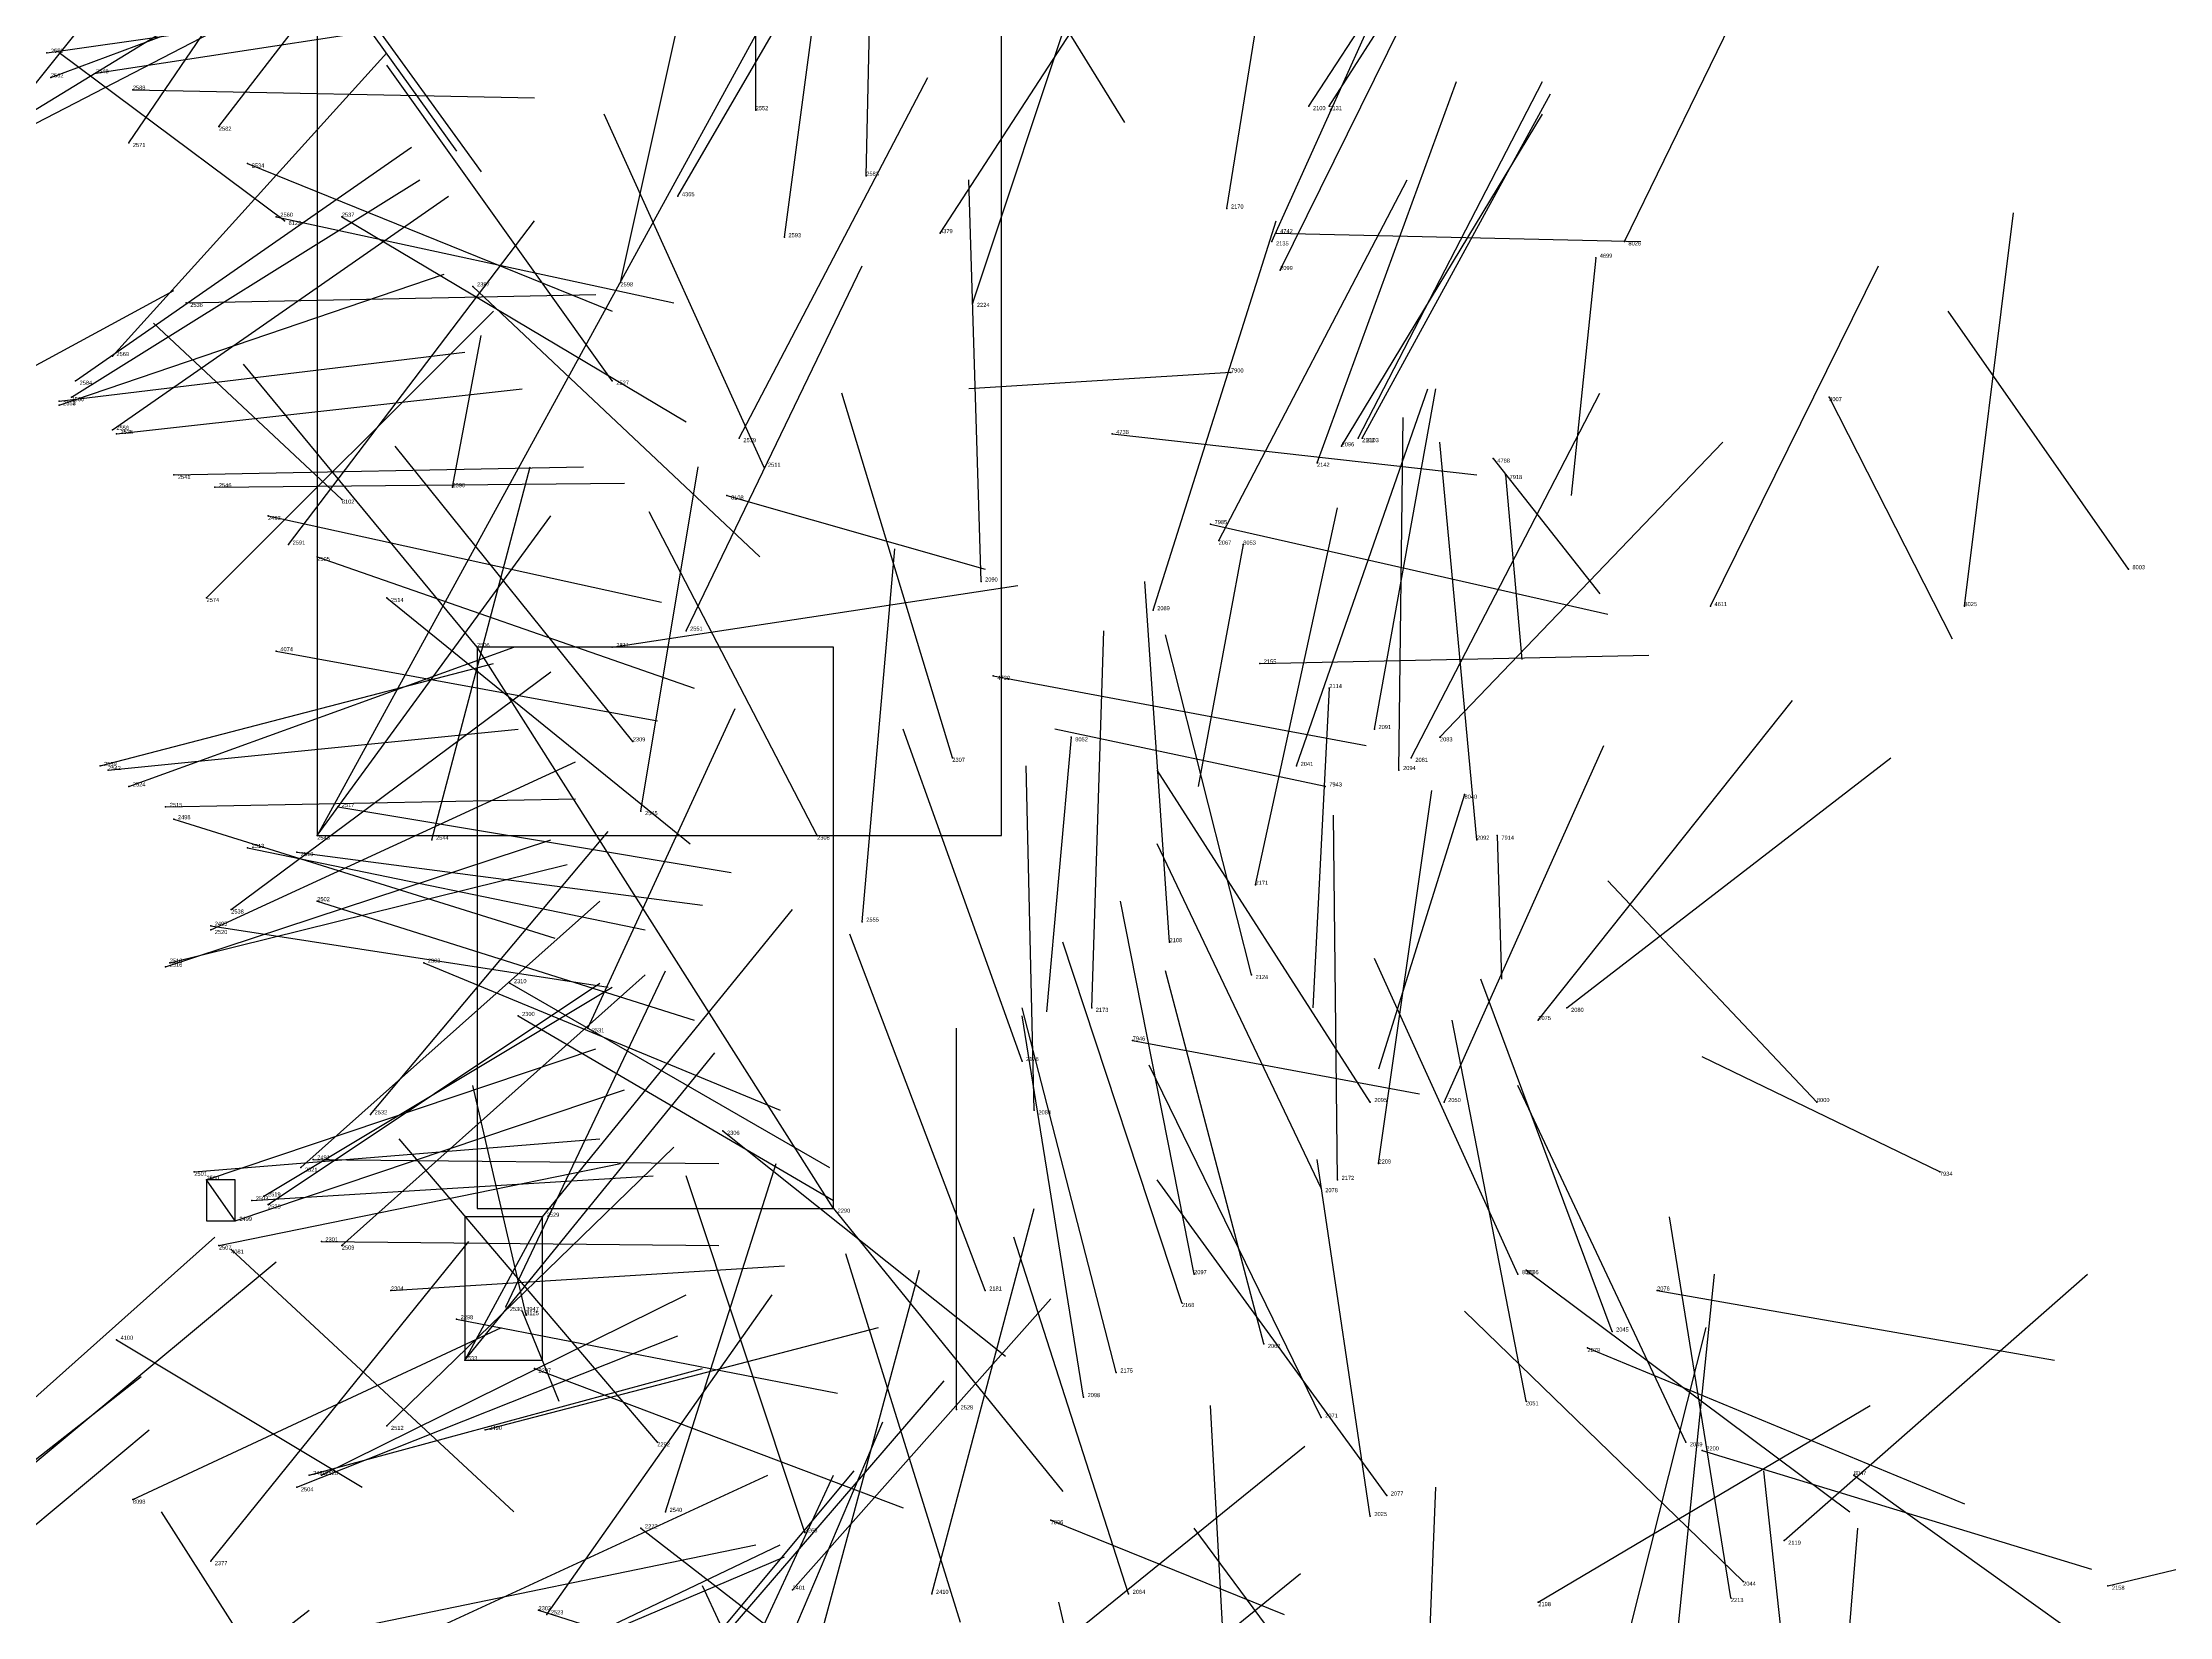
# Model space of a CAD drawing. Extents: x 59.1 to 70.8, y 600.3 to 605.1.
# Drawn here: x 67.682 to 68.201, y 603.007 to 603.392 of the extents above; entities that cross this region are included whole.
import ezdxf

# ---------------------------------------------------------------- set-up
doc = ezdxf.new("R2010")
doc.units = 0
for name, color, linetype in [('Clients', 3, 'CONTINUOUS'), ('Facilities', 3, 'CONTINUOUS'), ('Facilities_lines', 3, 'CONTINUOUS'), ('Min_max_boxes', 1, 'CONTINUOUS'), ('Normals', 1, 'CONTINUOUS'), ('Source_points', 5, 'CONTINUOUS'), ('Text', 3, 'CONTINUOUS')]:
    doc.layers.add(name, color=color, linetype=linetype)

msp = doc.modelspace()

# ---------------------------------------------------------------- linework, layer by layer
at = {"layer": 'Clients', "color": 5}
for p in [(67.788, 603.244, 450), (67.749, 603.198, 450.603), (67.722, 603.114, 450.168), (67.785, 603.07, 450.298)]:
    msp.add_point(p, dxfattribs=at)
at = {"layer": 'Facilities', "color": 3}
for p in [(67.683, 603.389, 450.664), (67.684, 603.383, 450.743), (67.695, 603.384, 450.591), (67.704, 603.38, 450.517), (67.856, 603.375, 450.293), (67.991, 603.376, 450.374), (67.996, 603.376, 450.531), (67.703, 603.367, 450.978), (67.725, 603.371, 450.953), (67.732, 603.362, 450.372), (67.883, 603.359, 450.99), (67.837, 603.354, 457.361), (67.739, 603.349, 450.376), (67.741, 603.348, 459.365), (67.755, 603.349, 450.3), (67.971, 603.351, 450.784), (67.863, 603.344, 450.948), (67.901, 603.345, 457.314), (67.982, 603.343, 450.721), (67.983, 603.345, 455.076), (68.068, 603.343, 461.444), (67.984, 603.336, 450.468), (68.061, 603.339, 457.389), (67.787, 603.332, 450.231), (67.823, 603.333, 450.935), (67.717, 603.328, 450.44), (67.909, 603.328, 450.861), (67.699, 603.315, 450.876), (67.972, 603.311, 459.668), (67.689, 603.305, 450.755), (67.69, 603.309, 450.814), (67.821, 603.309, 450.164), (68.118, 603.305, 460.813), (67.686, 603.304, 450.51), (67.686, 603.303, 450.694), (67.699, 603.297, 450.737), (67.7, 603.296, 450.436), (67.852, 603.295, 450.813), (67.943, 603.296, 455.083), (68.003, 603.295, 450.533), (68.004, 603.295, 450.447), (67.993, 603.289, 450.65), (67.999, 603.293, 450.363), (68.036, 603.29, 458.3), (67.714, 603.286, 450.364), (67.858, 603.288, 450.094), (68.039, 603.286, 462.922), (67.724, 603.283, 450.29), (67.755, 603.28, 459.425), (67.782, 603.283, 448.963), (67.849, 603.281, 459.468), (67.737, 603.276, 450.217), (67.967, 603.274, 460.914), (67.742, 603.269, 450.815), (67.969, 603.27, 450.127), (67.975, 603.269, 462.859), (67.749, 603.266, 450.145), (68.191, 603.263, 460.671), (67.911, 603.26, 450.027), (67.722, 603.256, 450.695), (67.766, 603.256, 450.073), (67.953, 603.253, 450.053), (68.089, 603.254, 457.327), (68.151, 603.254, 461.312), (67.839, 603.248, 450.677), (67.739, 603.243, 455.199), (67.821, 603.244, 449.022), (67.914, 603.237, 455.077), (67.979, 603.24, 448.944), (67.996, 603.234, 450.471), (67.933, 603.222, 462.933), (68.007, 603.224, 450.405), (68.023, 603.222, 450.149), (67.826, 603.221, 449.931), (67.904, 603.217, 449.914), (68.016, 603.217, 450.07), (67.696, 603.215, 450.386), (67.698, 603.214, 450.31), (67.988, 603.215, 449.963), (68.013, 603.214, 450.41), (67.703, 603.21, 450.462), (67.995, 603.21, 459.64), (68.029, 603.208, 461.599), (67.712, 603.205, 450.238), (67.714, 603.202, 450.09), (67.754, 603.205, 450.109), (67.828, 603.204, 450.543), (67.777, 603.197, 450.57), (67.871, 603.198, 449.862), (68.032, 603.197, 450.214), (68.037, 603.198, 462.965), (67.732, 603.195, 450.167), (67.744, 603.194, 450.175), (67.978, 603.186, 449.88), (67.728, 603.18, 450.485), (67.749, 603.182, 450.018), (67.723, 603.176, 450.055), (67.723, 603.175, 450.425), (67.882, 603.177, 450.571), (67.957, 603.172, 450.526), (67.712, 603.166, 450.303), (67.713, 603.167, 450.242), (67.775, 603.167, 449.947), (67.796, 603.162, 449.922), (67.977, 603.164, 450.409), (67.798, 603.154, 449.875), (67.938, 603.156, 449.818), (68.054, 603.156, 450.037), (67.815, 603.151, 450.41), (68.047, 603.153, 449.956), (67.948, 603.148, 459.662), (67.921, 603.143, 449.746), (67.762, 603.13, 450.421), (67.924, 603.131, 450.44), (68.006, 603.133, 450.278), (68.024, 603.133, 449.801), (68.115, 603.133, 460.606), (67.848, 603.126, 449.732), (67.748, 603.119, 449.993), (68.008, 603.118, 449.734), (67.719, 603.116, 450.092), (67.745, 603.117, 450.363), (67.998, 603.114, 449.734), (68.145, 603.116, 459.666), (67.733, 603.109, 450.017), (67.736, 603.11, 450.244), (67.737, 603.108, 450.303), (67.994, 603.112, 450.327), (67.729, 603.104, 450.181), (67.804, 603.105, 450.275), (67.875, 603.107, 449.688), (67.725, 603.098, 450.121), (67.728, 603.097, 455.263), (67.75, 603.099, 449.946), (67.755, 603.098, 450.248), (68.044, 603.092, 450.086), (67.767, 603.087, 449.875), (67.912, 603.087, 449.591), (67.963, 603.091, 450.31), (68.042, 603.091, 461.186), (68.076, 603.087, 449.941), (67.795, 603.083, 450.357), (67.799, 603.082, 458.339), (67.96, 603.084, 449.588), (67.783, 603.08, 449.802), (67.8, 603.081, 459.316), (68.065, 603.077, 449.695), (67.7, 603.075, 455.684), (67.98, 603.074, 450.246), (68.059, 603.073, 450.034), (67.802, 603.068, 449.728), (67.944, 603.067, 449.52), (67.936, 603.061, 450.263), (67.905, 603.058, 450.298), (67.994, 603.056, 450.184), (68.044, 603.06, 449.623), (67.766, 603.054, 450.18), (67.79, 603.053, 449.998), (67.832, 603.05, 449.584), (68.083, 603.05, 449.651), (68.087, 603.048, 449.772), (67.747, 603.042, 449.998), (67.75, 603.042, 450.121), (68.124, 603.042, 460.351), (67.704, 603.036, 459.683), (67.744, 603.039, 450.06), (68.01, 603.037, 450.12), (67.834, 603.033, 450.294), (67.928, 603.031, 459.593), (68.006, 603.032, 449.479), (67.828, 603.029, 449.614), (67.868, 603.028, 449.436), (68.107, 603.026, 448.873), (67.723, 603.021, 448.449), (67.865, 603.014, 448.441), (68.097, 603.016, 449.694), (68.186, 603.015, 448.549), (67.803, 603.009, 449.684), (67.899, 603.013, 448.538), (67.947, 603.013, 450.168), (68.047, 603.011, 448.93), (68.094, 603.012, 449.613), (67.805, 603.008, 450.175)]:
    msp.add_point(p, dxfattribs=at)
at = {"layer": 'Facilities_lines', "color": 3}
for p, q in [((67.916, 603.503, 451.209), (67.749, 603.198, 450.603)), ((67.875, 603.107, 449.688), (67.788, 603.244, 450)), ((67.729, 603.104, 450.181), (67.722, 603.114, 450.168)), ((67.804, 603.105, 450.275), (67.785, 603.07, 450.298))]:
    msp.add_line(p, q, dxfattribs=at)
at = {"layer": 'Min_max_boxes', "color": 1}
for p, q in [((67.749, 603.503, 450.603), (67.749, 603.198, 450.603)), ((67.749, 603.503, 451.209), (67.749, 603.198, 451.209)), ((67.916, 603.198, 450.603), (67.916, 603.503, 450.603)), ((67.916, 603.198, 451.209), (67.916, 603.503, 451.209)), ((67.875, 603.244, 449.688), (67.788, 603.244, 449.688)), ((67.788, 603.244, 449.688), (67.788, 603.107, 449.688)), ((67.875, 603.244, 450), (67.788, 603.244, 450)), ((67.788, 603.244, 450), (67.788, 603.107, 450)), ((67.788, 603.244, 449.688), (67.788, 603.244, 450)), ((67.875, 603.107, 449.688), (67.875, 603.244, 449.688)), ((67.875, 603.107, 450), (67.875, 603.244, 450)), ((67.875, 603.244, 449.688), (67.875, 603.244, 450)), ((67.749, 603.198, 450.603), (67.916, 603.198, 450.603)), ((67.749, 603.198, 451.209), (67.916, 603.198, 451.209)), ((67.749, 603.198, 450.603), (67.749, 603.198, 451.209)), ((67.916, 603.198, 450.603), (67.916, 603.198, 451.209)), ((67.729, 603.114, 450.168), (67.722, 603.114, 450.168)), ((67.722, 603.114, 450.168), (67.722, 603.104, 450.168)), ((67.729, 603.114, 450.181), (67.722, 603.114, 450.181)), ((67.722, 603.114, 450.181), (67.722, 603.104, 450.181)), ((67.722, 603.114, 450.168), (67.722, 603.114, 450.181)), ((67.729, 603.104, 450.168), (67.729, 603.114, 450.168)), ((67.729, 603.104, 450.181), (67.729, 603.114, 450.181)), ((67.729, 603.114, 450.168), (67.729, 603.114, 450.181)), ((67.722, 603.104, 450.168), (67.729, 603.104, 450.168)), ((67.722, 603.104, 450.181), (67.729, 603.104, 450.181)), ((67.722, 603.104, 450.168), (67.722, 603.104, 450.181)), ((67.729, 603.104, 450.168), (67.729, 603.104, 450.181)), ((67.804, 603.105, 450.275), (67.785, 603.105, 450.275)), ((67.785, 603.105, 450.275), (67.785, 603.07, 450.275)), ((67.804, 603.105, 450.298), (67.785, 603.105, 450.298)), ((67.785, 603.105, 450.298), (67.785, 603.07, 450.298)), ((67.785, 603.105, 450.275), (67.785, 603.105, 450.298)), ((67.788, 603.107, 449.688), (67.875, 603.107, 449.688)), ((67.788, 603.107, 450), (67.875, 603.107, 450)), ((67.788, 603.107, 449.688), (67.788, 603.107, 450)), ((67.804, 603.07, 450.275), (67.804, 603.105, 450.275)), ((67.804, 603.07, 450.298), (67.804, 603.105, 450.298)), ((67.804, 603.105, 450.275), (67.804, 603.105, 450.298)), ((67.875, 603.107, 449.688), (67.875, 603.107, 450)), ((67.785, 603.07, 450.275), (67.804, 603.07, 450.275)), ((67.785, 603.07, 450.298), (67.804, 603.07, 450.298)), ((67.785, 603.07, 450.275), (67.785, 603.07, 450.298)), ((67.804, 603.07, 450.275), (67.804, 603.07, 450.298))]:
    msp.add_line(p, q, dxfattribs=at)
at = {"layer": 'Normals', "color": 1}
for p, q in [((67.856, 603.375, 450.293), (67.856, 603.469, 450.259)), ((67.991, 603.376, 450.374), (68.044, 603.457, 450.351)), ((67.996, 603.376, 450.531), (68.049, 603.459, 450.514)), ((67.883, 603.359, 450.99), (67.885, 603.452, 450.953)), ((67.671, 603.37, 450.993), (67.732, 603.446, 450.972)), ((67.703, 603.367, 450.978), (67.756, 603.445, 450.946)), ((67.725, 603.371, 450.953), (67.782, 603.445, 450.918)), ((67.837, 603.354, 457.361), (67.887, 603.44, 457.366)), ((67.971, 603.351, 450.784), (67.986, 603.444, 450.752)), ((67.863, 603.344, 450.948), (67.875, 603.434, 450.907)), ((67.982, 603.343, 450.721), (68.023, 603.434, 450.719)), ((68.068, 603.343, 461.444), (68.111, 603.431, 461.424)), ((67.74, 603.425, 459.244), (67.783, 603.365, 459.177)), ((67.901, 603.345, 457.314), (67.955, 603.428, 457.328)), ((67.823, 603.333, 450.935), (67.843, 603.423, 450.897)), ((67.984, 603.336, 450.468), (68.026, 603.421, 450.435)), ((67.662, 603.364, 450.933), (67.747, 603.416, 450.927)), ((67.684, 603.383, 450.743), (67.778, 603.418, 450.748)), ((67.747, 603.418, 459.26), (67.789, 603.36, 459.191)), ((67.909, 603.328, 450.861), (67.938, 603.415, 450.822)), ((67.669, 603.366, 450.871), (67.758, 603.412, 450.871)), ((67.925, 603.406, 458.499), (67.946, 603.372, 458.591)), ((67.683, 603.389, 450.664), (67.781, 603.403, 450.677)), ((67.695, 603.384, 450.591), (67.793, 603.399, 450.602)), ((67.741, 603.348, 459.365), (67.686, 603.389, 459.438)), ((67.699, 603.315, 450.876), (67.766, 603.389, 450.866)), ((67.821, 603.309, 450.164), (67.766, 603.386, 450.132)), ((67.852, 603.295, 450.813), (67.898, 603.383, 450.798)), ((67.704, 603.38, 450.517), (67.802, 603.378, 450.536)), ((67.993, 603.289, 450.65), (68.027, 603.382, 450.637)), ((68.003, 603.295, 450.533), (68.048, 603.382, 450.513)), ((68.004, 603.295, 450.447), (68.05, 603.379, 450.418)), ((67.858, 603.288, 450.094), (67.819, 603.374, 450.06)), ((67.999, 603.293, 450.363), (68.048, 603.374, 450.331)), ((67.69, 603.309, 450.814), (67.772, 603.366, 450.809)), ((67.732, 603.362, 450.372), (67.821, 603.326, 450.399)), ((67.689, 603.305, 450.755), (67.774, 603.358, 450.758)), ((67.911, 603.26, 450.027), (67.908, 603.358, 450.009)), ((67.969, 603.27, 450.127), (68.015, 603.358, 450.116)), ((67.699, 603.297, 450.737), (67.781, 603.354, 450.736)), ((67.739, 603.349, 450.376), (67.836, 603.328, 450.389)), ((67.742, 603.269, 450.815), (67.802, 603.348, 450.803)), ((67.755, 603.349, 450.3), (67.839, 603.299, 450.32)), ((67.953, 603.253, 450.053), (67.983, 603.348, 450.044)), ((68.151, 603.254, 461.312), (68.163, 603.35, 461.287)), ((67.983, 603.345, 455.076), (68.072, 603.343, 455.03)), ((67.839, 603.248, 450.677), (67.882, 603.337, 450.662)), ((68.061, 603.339, 457.389), (68.055, 603.281, 457.471)), ((68.089, 603.254, 457.327), (68.13, 603.337, 457.288)), ((67.653, 603.298, 460.533), (67.714, 603.331, 460.605)), ((67.686, 603.303, 450.694), (67.78, 603.335, 450.7)), ((67.787, 603.332, 450.231), (67.857, 603.266, 450.257)), ((67.717, 603.328, 450.44), (67.817, 603.33, 450.447)), ((67.722, 603.256, 450.695), (67.792, 603.326, 450.68)), ((68.191, 603.263, 460.671), (68.147, 603.326, 460.608)), ((67.755, 603.28, 459.425), (67.709, 603.323, 459.503)), ((67.686, 603.304, 450.51), (67.785, 603.316, 450.515)), ((67.782, 603.283, 448.963), (67.789, 603.32, 449.056)), ((67.788, 603.244, 450), (67.731, 603.313, 449.955)), ((67.972, 603.311, 459.668), (67.908, 603.307, 459.745)), ((67.7, 603.296, 450.436), (67.799, 603.307, 450.434)), ((67.904, 603.217, 449.914), (67.877, 603.306, 449.877)), ((67.988, 603.215, 449.963), (68.02, 603.307, 449.94)), ((68.007, 603.224, 450.405), (68.022, 603.307, 450.352)), ((68.016, 603.217, 450.07), (68.062, 603.306, 450.065)), ((68.118, 603.305, 460.813), (68.148, 603.246, 460.888)), ((68.013, 603.214, 450.41), (68.014, 603.3, 450.359)), ((67.943, 603.296, 455.083), (68.032, 603.286, 455.039)), ((67.826, 603.221, 449.931), (67.768, 603.293, 449.893)), ((68.023, 603.222, 450.149), (68.092, 603.294, 450.137)), ((68.032, 603.197, 450.214), (68.023, 603.294, 450.192)), ((68.036, 603.29, 458.3), (68.062, 603.257, 458.39)), ((67.714, 603.286, 450.364), (67.814, 603.288, 450.365)), ((67.724, 603.283, 450.29), (67.824, 603.284, 450.292)), ((67.777, 603.197, 450.57), (67.801, 603.288, 450.537)), ((67.828, 603.204, 450.543), (67.842, 603.288, 450.49)), ((68.039, 603.286, 462.922), (68.043, 603.241, 463.011)), ((67.849, 603.281, 459.468), (67.912, 603.263, 459.393)), ((67.737, 603.276, 450.217), (67.833, 603.255, 450.236)), ((67.749, 603.198, 450.603), (67.806, 603.276, 450.577)), ((67.871, 603.198, 449.862), (67.83, 603.277, 449.817)), ((67.967, 603.274, 460.914), (68.064, 603.252, 460.921)), ((67.978, 603.186, 449.88), (67.998, 603.278, 449.846)), ((67.975, 603.269, 462.859), (67.964, 603.21, 462.939)), ((67.749, 603.266, 450.145), (67.841, 603.234, 450.167)), ((67.882, 603.177, 450.571), (67.89, 603.268, 450.531)), ((67.821, 603.244, 449.022), (67.92, 603.259, 449.03)), ((67.957, 603.172, 450.526), (67.951, 603.26, 450.48)), ((67.766, 603.256, 450.073), (67.84, 603.196, 450.104)), ((67.938, 603.156, 449.818), (67.941, 603.248, 449.779)), ((67.703, 603.21, 450.462), (67.797, 603.244, 450.454)), ((67.739, 603.243, 455.199), (67.832, 603.226, 455.167)), ((67.977, 603.164, 450.409), (67.956, 603.247, 450.357)), ((67.696, 603.215, 450.386), (67.792, 603.24, 450.376)), ((67.728, 603.18, 450.485), (67.806, 603.238, 450.461)), ((67.914, 603.237, 455.077), (68.005, 603.22, 455.038)), ((67.979, 603.24, 448.944), (68.074, 603.242, 448.976)), ((67.996, 603.234, 450.471), (67.992, 603.156, 450.533)), ((67.815, 603.151, 450.41), (67.851, 603.229, 450.358)), ((68.047, 603.153, 449.956), (68.109, 603.231, 449.943)), ((67.698, 603.214, 450.31), (67.798, 603.224, 450.308)), ((67.921, 603.143, 449.746), (67.892, 603.224, 449.695)), ((67.933, 603.222, 462.933), (67.927, 603.155, 463.007)), ((67.995, 603.21, 459.64), (67.929, 603.224, 459.714)), ((68.024, 603.133, 449.801), (68.063, 603.22, 449.771)), ((68.054, 603.156, 450.037), (68.133, 603.217, 450.04)), ((67.723, 603.175, 450.425), (67.812, 603.216, 450.405)), ((67.924, 603.131, 450.44), (67.922, 603.215, 450.386)), ((68.006, 603.133, 450.278), (67.954, 603.214, 450.25)), ((67.712, 603.205, 450.238), (67.812, 603.207, 450.241)), ((68.008, 603.118, 449.734), (68.021, 603.209, 449.694)), ((68.029, 603.208, 461.599), (68.008, 603.141, 461.671)), ((67.714, 603.202, 450.09), (67.807, 603.173, 450.113)), ((67.754, 603.205, 450.109), (67.85, 603.189, 450.131)), ((67.998, 603.114, 449.734), (67.997, 603.203, 449.688)), ((67.712, 603.166, 450.303), (67.806, 603.197, 450.293)), ((67.762, 603.13, 450.421), (67.82, 603.199, 450.378)), ((67.994, 603.112, 450.327), (67.954, 603.196, 450.289)), ((68.037, 603.198, 462.965), (68.038, 603.163, 463.059)), ((67.713, 603.167, 450.242), (67.81, 603.191, 450.241)), ((67.732, 603.195, 450.167), (67.829, 603.175, 450.182)), ((67.744, 603.194, 450.175), (67.843, 603.181, 450.183)), ((68.115, 603.133, 460.606), (68.064, 603.187, 460.539)), ((67.745, 603.117, 450.363), (67.818, 603.182, 450.34)), ((67.749, 603.182, 450.018), (67.841, 603.153, 450.045)), ((67.804, 603.105, 450.275), (67.865, 603.18, 450.248)), ((67.963, 603.091, 450.31), (67.945, 603.182, 450.272)), ((67.723, 603.176, 450.055), (67.82, 603.161, 450.076)), ((67.912, 603.087, 449.591), (67.879, 603.174, 449.554)), ((67.96, 603.084, 449.588), (67.931, 603.172, 449.55)), ((67.775, 603.167, 449.947), (67.862, 603.131, 449.981)), ((67.795, 603.083, 450.357), (67.834, 603.165, 450.314)), ((67.98, 603.074, 450.246), (67.956, 603.165, 450.212)), ((68.042, 603.091, 461.186), (68.007, 603.168, 461.134)), ((67.736, 603.11, 450.244), (67.821, 603.161, 450.235)), ((67.737, 603.108, 450.303), (67.818, 603.162, 450.281)), ((67.755, 603.098, 450.248), (67.829, 603.164, 450.236)), ((67.796, 603.162, 449.922), (67.874, 603.117, 449.965)), ((68.065, 603.077, 449.695), (68.033, 603.163, 449.656)), ((67.798, 603.154, 449.875), (67.875, 603.109, 449.92)), ((67.944, 603.067, 449.52), (67.921, 603.156, 449.48)), ((67.936, 603.061, 450.263), (67.921, 603.154, 450.229)), ((67.905, 603.058, 450.298), (67.905, 603.151, 450.261)), ((68.044, 603.06, 449.623), (68.026, 603.153, 449.592)), ((67.722, 603.114, 450.168), (67.817, 603.146, 450.162)), ((67.785, 603.07, 450.298), (67.846, 603.145, 450.271)), ((67.948, 603.148, 459.662), (68.018, 603.135, 459.592)), ((68.145, 603.116, 459.666), (68.087, 603.144, 459.742)), ((67.994, 603.056, 450.184), (67.952, 603.142, 450.156)), ((67.729, 603.104, 450.181), (67.824, 603.136, 450.175)), ((67.8, 603.081, 459.316), (67.787, 603.137, 459.398)), ((68.083, 603.05, 449.651), (68.042, 603.137, 449.625)), ((67.719, 603.116, 450.092), (67.818, 603.124, 450.1)), ((67.832, 603.05, 449.584), (67.769, 603.124, 449.561)), ((67.848, 603.126, 449.732), (67.917, 603.071, 449.779)), ((67.725, 603.098, 450.121), (67.823, 603.118, 450.123)), ((67.748, 603.119, 449.993), (67.847, 603.118, 450.008)), ((67.766, 603.054, 450.18), (67.836, 603.122, 450.157)), ((67.834, 603.033, 450.294), (67.861, 603.118, 450.25)), ((68.006, 603.032, 449.479), (67.993, 603.119, 449.432)), ((67.733, 603.109, 450.017), (67.831, 603.115, 450.034)), ((67.868, 603.028, 449.436), (67.839, 603.115, 449.397)), ((68.01, 603.037, 450.12), (67.954, 603.114, 450.089)), ((67.875, 603.107, 449.688), (67.931, 603.038, 449.733)), ((67.899, 603.013, 448.538), (67.924, 603.107, 448.561)), ((68.094, 603.012, 449.613), (68.079, 603.105, 449.58)), ((67.65, 603.034, 448.464), (67.724, 603.1, 448.477)), ((67.723, 603.021, 448.449), (67.786, 603.099, 448.452)), ((67.728, 603.097, 455.263), (67.797, 603.033, 455.298)), ((67.75, 603.099, 449.946), (67.847, 603.098, 449.971)), ((67.947, 603.013, 450.168), (67.919, 603.1, 450.128)), ((67.662, 603.03, 448.384), (67.739, 603.094, 448.379)), ((67.767, 603.087, 449.875), (67.863, 603.093, 449.904)), ((67.872, 603.003, 450.173), (67.896, 603.092, 450.135)), ((67.906, 603.006, 449.366), (67.878, 603.096, 449.333)), ((68.044, 603.092, 450.086), (68.123, 603.033, 450.101)), ((68.076, 603.087, 449.941), (68.173, 603.07, 449.959)), ((68.081, 603.003, 449.456), (68.09, 603.091, 449.409)), ((68.107, 603.026, 448.873), (68.181, 603.091, 448.889)), ((67.75, 603.042, 450.121), (67.839, 603.086, 450.111)), ((67.799, 603.082, 458.339), (67.808, 603.06, 458.436)), ((67.805, 603.008, 450.175), (67.86, 603.086, 450.144)), ((67.865, 603.014, 448.441), (67.928, 603.085, 448.411)), ((68.097, 603.016, 449.694), (68.029, 603.082, 449.662)), ((67.704, 603.036, 459.683), (67.794, 603.078, 459.671)), ((67.783, 603.08, 449.802), (67.876, 603.062, 449.834)), ((67.79, 603.053, 449.998), (67.886, 603.078, 450.007)), ((68.066, 602.991, 449.379), (68.088, 603.078, 449.335)), ((67.7, 603.075, 455.684), (67.76, 603.039, 455.755)), ((67.744, 603.039, 450.06), (67.837, 603.076, 450.06)), ((68.059, 603.073, 450.034), (68.151, 603.035, 450.045)), ((67.632, 603.008, 448.155), (67.706, 603.066, 448.12)), ((67.747, 603.042, 449.998), (67.843, 603.068, 450.011)), ((67.802, 603.068, 449.728), (67.892, 603.034, 449.754)), ((67.84, 602.993, 448.41), (67.902, 603.065, 448.377)), ((67.972, 602.967, 449.226), (67.967, 603.059, 449.186)), ((68.047, 603.011, 448.93), (68.128, 603.059, 448.962)), ((67.636, 602.993, 448.143), (67.708, 603.053, 448.107)), ((67.85, 602.968, 450.144), (67.887, 603.055, 450.11)), ((67.922, 602.994, 448.403), (67.99, 603.049, 448.354)), ((68.087, 603.048, 449.772), (68.182, 603.019, 449.785)), ((67.768, 603, 450.002), (67.859, 603.042, 450.003)), ((67.819, 602.97, 450.021), (67.88, 603.043, 449.991)), ((67.835, 602.956, 450.084), (67.875, 603.042, 450.053)), ((68.111, 602.961, 449.53), (68.102, 603.043, 449.474)), ((68.124, 603.042, 460.351), (68.205, 602.984, 460.348)), ((68.018, 602.942, 449.155), (68.022, 603.039, 449.179)), ((67.764, 602.95, 461.084), (67.711, 603.033, 461.068)), ((67.928, 603.031, 459.593), (67.985, 603.008, 459.514)), ((68.186, 603.015, 448.549), (68.261, 603.033, 448.485)), ((67.759, 603.005, 449.925), (67.856, 603.025, 449.939)), ((67.772, 602.982, 449.997), (67.862, 603.025, 449.997)), ((67.828, 603.029, 449.614), (67.907, 602.968, 449.622)), ((68.018, 602.955, 449.994), (67.963, 603.029, 449.957)), ((68.118, 602.945, 449.505), (68.125, 603.029, 449.451)), ((67.771, 602.983, 449.936), (67.863, 603.022, 449.938)), ((67.88, 602.936, 449.264), (67.843, 603.015, 449.216)), ((67.92, 602.962, 448.453), (67.989, 603.018, 448.408)), ((67.673, 602.952, 448.141), (67.747, 603.009, 448.107)), ((67.803, 603.009, 449.684), (67.898, 602.979, 449.692)), ((67.951, 602.922, 449.974), (67.93, 603.011, 449.933))]:
    msp.add_line(p, q, dxfattribs=at)
at = {"layer": 'Source_points', "color": 5}
for p in [(67.683, 603.389, 450.664), (67.684, 603.383, 450.743), (67.695, 603.384, 450.591), (67.704, 603.38, 450.517), (67.856, 603.375, 450.293), (67.991, 603.376, 450.374), (67.996, 603.376, 450.531), (67.703, 603.367, 450.978), (67.725, 603.371, 450.953), (67.732, 603.362, 450.372), (67.883, 603.359, 450.99), (67.837, 603.354, 457.361), (67.739, 603.349, 450.376), (67.741, 603.348, 459.365), (67.755, 603.349, 450.3), (67.971, 603.351, 450.784), (67.863, 603.344, 450.948), (67.901, 603.345, 457.314), (67.982, 603.343, 450.721), (67.983, 603.345, 455.076), (68.068, 603.343, 461.444), (67.984, 603.336, 450.468), (68.061, 603.339, 457.389), (67.787, 603.332, 450.231), (67.823, 603.333, 450.935), (67.717, 603.328, 450.44), (67.909, 603.328, 450.861), (67.699, 603.315, 450.876), (67.972, 603.311, 459.668), (67.689, 603.305, 450.755), (67.69, 603.309, 450.814), (67.821, 603.309, 450.164), (68.118, 603.305, 460.813), (67.686, 603.304, 450.51), (67.686, 603.303, 450.694), (67.699, 603.297, 450.737), (67.7, 603.296, 450.436), (67.852, 603.295, 450.813), (67.943, 603.296, 455.083), (68.003, 603.295, 450.533), (68.004, 603.295, 450.447), (67.993, 603.289, 450.65), (67.999, 603.293, 450.363), (68.036, 603.29, 458.3), (67.714, 603.286, 450.364), (67.858, 603.288, 450.094), (68.039, 603.286, 462.922), (67.724, 603.283, 450.29), (67.755, 603.28, 459.425), (67.782, 603.283, 448.963), (67.849, 603.281, 459.468), (67.737, 603.276, 450.217), (67.967, 603.274, 460.914), (67.742, 603.269, 450.815), (67.969, 603.27, 450.127), (67.975, 603.269, 462.859), (67.749, 603.266, 450.145), (68.191, 603.263, 460.671), (67.911, 603.26, 450.027), (67.722, 603.256, 450.695), (67.766, 603.256, 450.073), (67.953, 603.253, 450.053), (68.089, 603.254, 457.327), (68.151, 603.254, 461.312), (67.839, 603.248, 450.677), (67.739, 603.243, 455.199), (67.788, 603.244, 450), (67.821, 603.244, 449.022), (67.914, 603.237, 455.077), (67.979, 603.24, 448.944), (67.996, 603.234, 450.471), (67.933, 603.222, 462.933), (68.007, 603.224, 450.405), (68.023, 603.222, 450.149), (67.826, 603.221, 449.931), (67.904, 603.217, 449.914), (68.016, 603.217, 450.07), (67.696, 603.215, 450.386), (67.698, 603.214, 450.31), (67.988, 603.215, 449.963), (68.013, 603.214, 450.41), (67.703, 603.21, 450.462), (67.995, 603.21, 459.64), (68.029, 603.208, 461.599), (67.712, 603.205, 450.238), (67.714, 603.202, 450.09), (67.754, 603.205, 450.109), (67.828, 603.204, 450.543), (67.749, 603.198, 450.603), (67.777, 603.197, 450.57), (67.871, 603.198, 449.862), (68.032, 603.197, 450.214), (68.037, 603.198, 462.965), (67.732, 603.195, 450.167), (67.744, 603.194, 450.175), (67.978, 603.186, 449.88), (67.728, 603.18, 450.485), (67.749, 603.182, 450.018), (67.723, 603.176, 450.055), (67.723, 603.175, 450.425), (67.882, 603.177, 450.571), (67.957, 603.172, 450.526), (67.712, 603.166, 450.303), (67.713, 603.167, 450.242), (67.775, 603.167, 449.947), (67.796, 603.162, 449.922), (67.977, 603.164, 450.409), (67.798, 603.154, 449.875), (67.938, 603.156, 449.818), (68.054, 603.156, 450.037), (67.815, 603.151, 450.41), (68.047, 603.153, 449.956), (67.948, 603.148, 459.662), (67.921, 603.143, 449.746), (67.762, 603.13, 450.421), (67.924, 603.131, 450.44), (68.006, 603.133, 450.278), (68.024, 603.133, 449.801), (68.115, 603.133, 460.606), (67.848, 603.126, 449.732), (67.748, 603.119, 449.993), (68.008, 603.118, 449.734), (67.719, 603.116, 450.092), (67.722, 603.114, 450.168), (67.745, 603.117, 450.363), (67.998, 603.114, 449.734), (68.145, 603.116, 459.666), (67.733, 603.109, 450.017), (67.736, 603.11, 450.244), (67.737, 603.108, 450.303), (67.994, 603.112, 450.327), (67.729, 603.104, 450.181), (67.804, 603.105, 450.275), (67.875, 603.107, 449.688), (67.725, 603.098, 450.121), (67.728, 603.097, 455.263), (67.75, 603.099, 449.946), (67.755, 603.098, 450.248), (68.044, 603.092, 450.086), (67.767, 603.087, 449.875), (67.912, 603.087, 449.591), (67.963, 603.091, 450.31), (68.042, 603.091, 461.186), (68.076, 603.087, 449.941), (67.795, 603.083, 450.357), (67.799, 603.082, 458.339), (67.96, 603.084, 449.588), (67.783, 603.08, 449.802), (67.8, 603.081, 459.316), (68.065, 603.077, 449.695), (67.7, 603.075, 455.684), (67.98, 603.074, 450.246), (68.059, 603.073, 450.034), (67.785, 603.07, 450.298), (67.802, 603.068, 449.728), (67.944, 603.067, 449.52), (67.936, 603.061, 450.263), (67.905, 603.058, 450.298), (67.994, 603.056, 450.184), (68.044, 603.06, 449.623), (67.766, 603.054, 450.18), (67.79, 603.053, 449.998), (67.832, 603.05, 449.584), (68.083, 603.05, 449.651), (68.087, 603.048, 449.772), (67.747, 603.042, 449.998), (67.75, 603.042, 450.121), (68.124, 603.042, 460.351), (67.704, 603.036, 459.683), (67.744, 603.039, 450.06), (68.01, 603.037, 450.12), (67.834, 603.033, 450.294), (67.928, 603.031, 459.593), (68.006, 603.032, 449.479), (67.828, 603.029, 449.614), (67.868, 603.028, 449.436), (68.107, 603.026, 448.873), (67.723, 603.021, 448.449), (67.865, 603.014, 448.441), (68.097, 603.016, 449.694), (68.186, 603.015, 448.549), (67.803, 603.009, 449.684), (67.899, 603.013, 448.538), (67.947, 603.013, 450.168), (68.047, 603.011, 448.93), (68.094, 603.012, 449.613), (67.805, 603.008, 450.175)]:
    msp.add_point(p, dxfattribs=at)

# ---------------------------------------------------------------- texts
at = {"layer": 'Text', "color": 3}
for s, p in [('2559', (67.684, 603.389, 450.664)), ('2562', (67.684, 603.383, 450.743)), ('2548', (67.695, 603.384, 450.591)), ('2588', (67.704, 603.38, 450.517)), ('2552', (67.856, 603.375, 450.293)), ('2100', (67.992, 603.375, 450.374)), ('2131', (67.996, 603.375, 450.531)), ('2571', (67.704, 603.366, 450.978)), ('2582', (67.725, 603.37, 450.953)), ('2534', (67.733, 603.361, 450.372)), ('2583', (67.883, 603.359, 450.99)), ('4365', (67.838, 603.354, 457.361)), ('2170', (67.972, 603.351, 450.784)), ('2560', (67.74, 603.349, 450.376)), ('8129', (67.742, 603.347, 459.365)), ('2537', (67.755, 603.349, 450.3)), ('4379', (67.901, 603.345, 457.314)), ('4742', (67.984, 603.345, 455.076)), ('2593', (67.864, 603.344, 450.948)), ('2135', (67.983, 603.342, 450.721)), ('8026', (68.069, 603.342, 461.444)), ('2099', (67.984, 603.336, 450.468)), ('4699', (68.062, 603.339, 457.389)), ('2387', (67.788, 603.332, 450.231)), ('2598', (67.823, 603.332, 450.935)), ('2536', (67.718, 603.327, 450.44)), ('2224', (67.91, 603.327, 450.861)), ('2569', (67.7, 603.315, 450.876)), ('7900', (67.972, 603.311, 459.668)), ('2566', (67.689, 603.304, 450.755)), ('2584', (67.691, 603.308, 450.814)), ('2527', (67.822, 603.308, 450.164)), ('8007', (68.118, 603.304, 460.813)), ('2553', (67.687, 603.303, 450.51)), ('2554', (67.687, 603.303, 450.694)), ('2556', (67.7, 603.297, 450.737)), ('2535', (67.701, 603.296, 450.436)), ('2579', (67.853, 603.294, 450.813)), ('4738', (67.944, 603.296, 455.083)), ('2102', (68.004, 603.294, 450.533)), ('2103', (68.005, 603.294, 450.447)), ('2511', (67.859, 603.288, 450.094)), ('2142', (67.993, 603.288, 450.65)), ('2096', (67.999, 603.293, 450.363)), ('4788', (68.037, 603.289, 458.3)), ('2541', (67.715, 603.285, 450.364)), ('2546', (67.725, 603.283, 450.29)), ('2390', (67.782, 603.283, 448.963)), ('7918', (68.04, 603.285, 462.922)), ('8102', (67.755, 603.279, 459.425)), ('8108', (67.85, 603.28, 459.468)), ('2493', (67.737, 603.275, 450.217)), ('7985', (67.968, 603.274, 460.914)), ('2591', (67.743, 603.269, 450.815)), ('2067', (67.969, 603.269, 450.127)), ('8053', (67.975, 603.269, 462.859)), ('2505', (67.749, 603.265, 450.145)), ('8003', (68.192, 603.263, 460.671)), ('2090', (67.912, 603.26, 450.027)), ('2574', (67.722, 603.255, 450.695)), ('2514', (67.767, 603.255, 450.073)), ('2089', (67.954, 603.253, 450.053)), ('4611', (68.09, 603.254, 457.327)), ('8025', (68.151, 603.254, 461.312)), ('2551', (67.84, 603.248, 450.677)), ('4074', (67.74, 603.243, 455.199)), ('2506', (67.788, 603.244, 450)), ('2811', (67.822, 603.244, 449.022)), ('4739', (67.915, 603.236, 455.077)), ('2155', (67.98, 603.24, 448.944)), ('2114', (67.996, 603.234, 450.471)), ('2309', (67.826, 603.221, 449.931)), ('8052', (67.934, 603.221, 462.933)), ('2091', (68.008, 603.224, 450.405)), ('2083', (68.023, 603.221, 450.149)), ('2307', (67.904, 603.216, 449.914)), ('2081', (68.017, 603.216, 450.07)), ('2539', (67.697, 603.215, 450.386)), ('2542', (67.698, 603.214, 450.31)), ('2041', (67.989, 603.215, 449.963)), ('2094', (68.014, 603.214, 450.41)), ('2524', (67.704, 603.21, 450.462)), ('2515', (67.713, 603.205, 450.238)), ('2517', (67.755, 603.205, 450.109)), ('7943', (67.996, 603.21, 459.64)), ('8040', (68.029, 603.207, 461.599)), ('2498', (67.715, 603.202, 450.09)), ('2545', (67.829, 603.203, 450.543)), ('2513', (67.733, 603.195, 450.167)), ('2543', (67.749, 603.197, 450.603)), ('2544', (67.778, 603.197, 450.57)), ('2308', (67.871, 603.197, 449.862)), ('2092', (68.032, 603.197, 450.214)), ('7914', (68.038, 603.197, 462.965)), ('2510', (67.745, 603.193, 450.175)), ('2171', (67.978, 603.186, 449.88)), ('2538', (67.728, 603.179, 450.485)), ('2502', (67.749, 603.182, 450.018)), ('2495', (67.724, 603.176, 450.055)), ('2520', (67.724, 603.174, 450.425)), ('2555', (67.883, 603.177, 450.571)), ('2108', (67.957, 603.172, 450.526)), ('2518', (67.713, 603.167, 450.242)), ('2516', (67.713, 603.166, 450.303)), ('2303', (67.776, 603.167, 449.947)), ('2310', (67.797, 603.162, 449.922)), ('2124', (67.978, 603.163, 450.409)), ('2300', (67.799, 603.154, 449.875)), ('2173', (67.939, 603.155, 449.818)), ('2075', (68.047, 603.153, 449.956)), ('2080', (68.055, 603.155, 450.037)), ('2531', (67.816, 603.15, 450.41)), ('7946', (67.948, 603.148, 459.662)), ('2176', (67.922, 603.143, 449.746)), ('2095', (68.007, 603.133, 450.278)), ('2050', (68.025, 603.133, 449.801)), ('8000', (68.115, 603.133, 460.606)), ('2532', (67.763, 603.13, 450.421)), ('2084', (67.925, 603.13, 450.44)), ('2306', (67.849, 603.125, 449.732)), ('2491', (67.749, 603.119, 449.993)), ('2209', (68.008, 603.118, 449.734)), ('2501', (67.719, 603.115, 450.092)), ('2500', (67.722, 603.114, 450.168)), ('2521', (67.746, 603.116, 450.363)), ('2172', (67.999, 603.114, 449.734)), ('7934', (68.145, 603.115, 459.666)), ('2503', (67.734, 603.109, 450.017)), ('2519', (67.737, 603.11, 450.244)), ('2525', (67.737, 603.107, 450.303)), ('2078', (67.995, 603.111, 450.327)), ('2499', (67.73, 603.104, 450.181)), ('2529', (67.805, 603.105, 450.275)), ('2290', (67.876, 603.106, 449.688)), ('2507', (67.725, 603.097, 450.121)), ('4081', (67.728, 603.096, 455.263)), ('2301', (67.751, 603.099, 449.946)), ('2509', (67.755, 603.097, 450.248)), ('2097', (67.963, 603.091, 450.31)), ('8021', (68.043, 603.091, 461.186)), ('2086', (68.044, 603.091, 450.086)), ('2304', (67.767, 603.087, 449.875)), ('2181', (67.913, 603.087, 449.591)), ('2076', (68.076, 603.087, 449.941)), ('2530', (67.796, 603.082, 450.357)), ('3947', (67.8, 603.082, 458.339)), ('8125', (67.8, 603.081, 459.316)), ('2168', (67.96, 603.083, 449.588)), ('2298', (67.784, 603.08, 449.802)), ('2045', (68.066, 603.077, 449.695)), ('4100', (67.701, 603.075, 455.684)), ('2533', (67.785, 603.07, 450.298)), ('2062', (67.981, 603.073, 450.246)), ('2079', (68.059, 603.072, 450.034)), ('2297', (67.803, 603.067, 449.728)), ('2175', (67.945, 603.067, 449.52)), ('2098', (67.937, 603.061, 450.263)), ('2528', (67.906, 603.058, 450.298)), ('2071', (67.995, 603.056, 450.184)), ('2051', (68.044, 603.059, 449.623)), ('2512', (67.767, 603.053, 450.18)), ('2490', (67.791, 603.053, 449.998)), ('2292', (67.832, 603.049, 449.584)), ('2049', (68.084, 603.049, 449.651)), ('2200', (68.088, 603.048, 449.772)), ('2489', (67.748, 603.042, 449.998)), ('2526', (67.751, 603.042, 450.121)), ('8047', (68.124, 603.042, 460.351)), ('8098', (67.704, 603.035, 459.683)), ('2504', (67.745, 603.038, 450.06)), ('2077', (68.011, 603.037, 450.12)), ('2272', (67.829, 603.029, 449.614)), ('2540', (67.835, 603.033, 450.294)), ('7896', (67.928, 603.03, 459.593)), ('2025', (68.007, 603.032, 449.479)), ('2265', (67.868, 603.028, 449.436)), ('2119', (68.108, 603.025, 448.873)), ('2377', (67.724, 603.02, 448.449)), ('2401', (67.865, 603.014, 448.441)), ('2410', (67.9, 603.013, 448.538)), ('2064', (67.948, 603.013, 450.168)), ('2044', (68.097, 603.015, 449.694)), ('2158', (68.187, 603.014, 448.549)), ('2302', (67.803, 603.009, 449.684)), ('2523', (67.806, 603.008, 450.175)), ('2198', (68.047, 603.01, 448.93)), ('2213', (68.094, 603.011, 449.613))]:
    msp.add_text(s, height=0.001, dxfattribs=at).set_placement(p)

doc.saveas('drawing.dxf')
